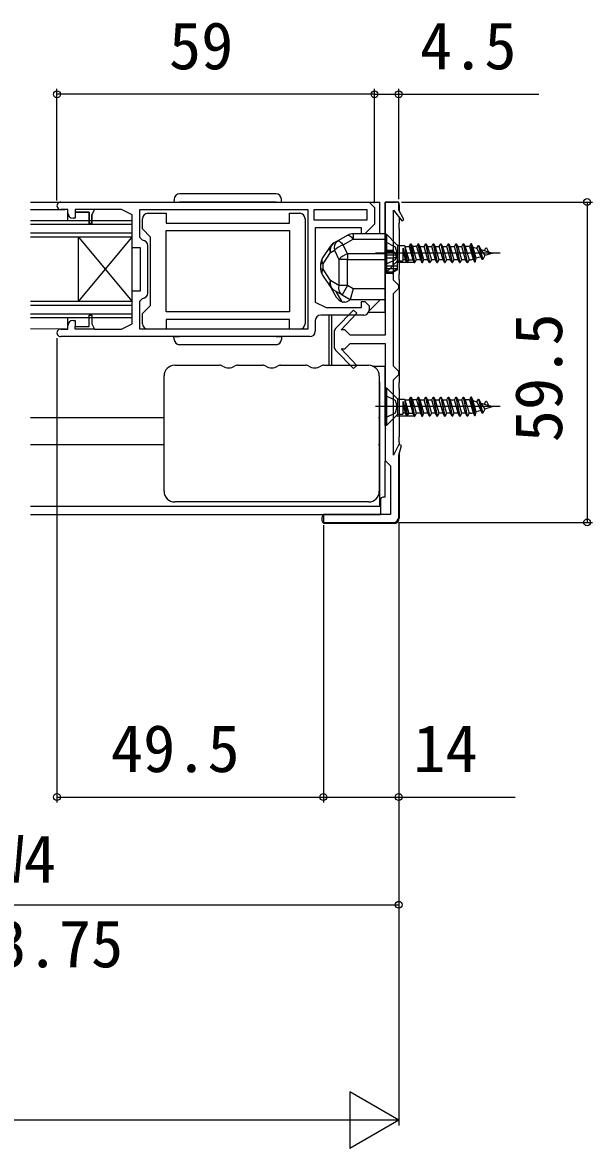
# Model space of a CAD drawing. Units: millimetres, scale not verified. Extents: x -525 to 525, y -782 to 777.
# Drawn here: x 135.1 to 241, y -292.1 to -83 of the extents above; entities that cross this region are included whole.
import ezdxf
from ezdxf.enums import TextEntityAlignment as Align

# ---------------------------------------------------------------- set-up
doc = ezdxf.new("R2010")
doc.units = ezdxf.units.MM
doc.header["$LTSCALE"] = 4
for name, color, linetype in [('0-2_YKK_11', 7, 'Continuous'), ('0-3_YKK_12', 2, 'Continuous'), ('0-4_YKK_13', 4, 'Continuous'), ('0-6_YKK_D', 6, 'Continuous')]:
    doc.layers.add(name, color=color, linetype=linetype)
doc.styles.add('ＭＳ ゴシック', font='')
doc.styles.get('ＭＳ ゴシック').set_extended_font_data('MS Gothic')

msp = doc.modelspace()

# ---------------------------------------------------------------- linework, layer by layer
at = {"layer": '0-2_YKK_11'}
for p, q in [((187.6, -119.43), (187.6, -138.93)), ((158.4, -133.23), (158.4, -124.43)), ((198.5, -137.33), (190.5, -137.33)), ((189.5, -138.33), (189.5, -140.33)), ((188.5, -141.33), (142.2, -141.33)), ((193, -140.489), (193, -143.171))]:
    msp.add_line(p, q, dxfattribs=at)
for points in [[(142.2, -116.33), (199.5, -116.33), (200.5, -117.33), (200.5, -120.43), (198.7, -122.23), (198.1, -122.23), (198.1, -121.13), (189.5, -121.13), (189.5, -134.93), (191.5, -135.93), (198.1, -135.93), (198.1, -134.83), (198.7, -134.83), (199.5, -135.63), (199.5, -136.33)], [(202.5, -116.33), (202.5, -141.08), (196, -141.08), (195.5, -140.58), (195, -140.08), (194.282, -140.08), (197.196, -136.948), (196.618, -136.395), (193.286, -139.788)], [(205, -174.83), (205, -163.33), (205.498, -161.52), (205.04, -161.34), (204, -163.33), (204, -149.33), (204.5, -148.83), (205, -148.33), (205, -147.83), (204.5, -147.33), (204, -146.83), (204, -133.33), (204.5, -132.83), (205, -132.33), (205, -131.83), (204.5, -131.33), (204, -130.83), (204, -117.83), (205.563, -119.847), (205.977, -119.574), (205, -117.83), (205, -116.33), (202.5, -116.33)], [(143.5, -118.33), (143.5, -117.73), (142.2, -117.73)], [(144.5, -138.33), (144.9, -138.33), (144.9, -139.43), (147.5, -139.43), (147.5, -137.33), (148, -137.33), (148, -138.93), (148.5, -139.93), (153.5, -139.93), (155.5, -138.93), (155.5, -132.83), (157, -132.83), (157, -124.83), (155.5, -124.83), (155.5, -118.73), (153.5, -117.73), (148.5, -117.73), (148, -118.73), (148, -120.33), (147.5, -120.33), (147.5, -118.23), (144.9, -118.23), (144.9, -119.33), (144.5, -119.33)], [(156.9, -117.73), (188.1, -117.73), (188.1, -139.93), (156.9, -139.93), (156.9, -134.73), (157.4, -134.23)], [(157.4, -123.43), (156.9, -122.93), (156.9, -117.73)], [(158.4, -118.43), (161.8, -118.43), (161.8, -120.23)], [(161.8, -120.23), (184.7, -120.23), (184.7, -118.43), (186.6, -118.43)], [(157.4, -138.93), (157.4, -137.03), (158.9, -135.53), (158.9, -122.83), (157.4, -121.33), (157.4, -119.43)], [(142.2, -139.93), (143.5, -139.93), (143.5, -139.33)], [(186.6, -139.93), (184.7, -139.93), (184.7, -138.13), (161.8, -138.13), (161.8, -139.93), (158.4, -139.93)], [(193.286, -143.871), (196.618, -147.264), (197.196, -146.711), (194.282, -143.58), (195, -143.58), (195.5, -143.08), (196, -142.58), (202.5, -142.58), (202.5, -164.33), (203, -164.83), (203.5, -165.33), (203.5, -174.33), (191, -174.33), (191, -175.83), (204, -175.83)]]:
    msp.add_lwpolyline(points, dxfattribs=at)
for points in [[(148.5, -117.73), (144.9, -117.73), (144.9, -118.23), (147.5, -118.23), (147.5, -120.33), (148, -120.33), (148, -118.73)], [(189.3, -117.73), (199.1, -117.73), (199.1, -119.73), (189.3, -119.73)], [(161.8, -121.63), (184.7, -121.63), (184.7, -136.73), (161.8, -136.73)], [(148.5, -139.93), (144.9, -139.93), (144.9, -139.43), (147.5, -139.43), (147.5, -137.33), (148, -137.33), (148, -138.93)]]:
    msp.add_lwpolyline(points, close=True, dxfattribs=at)
for centre, radius, start, end in [((142.2, -117.03), 0.7, 89.99999, 270.00001), ((144.5, -118.33), 1, 180.00001, 269.99999), ((158.4, -119.43), 1, 90.00001, 179.99999), ((186.6, -119.43), 1, 0.00001, 89.99999), ((157.4, -124.43), 1, 0.00001, 89.99999), ((157.4, -133.23), 1, 270.00001, 359.99999), ((190.5, -138.33), 1, 90.00001, 179.99999), ((198.5, -136.33), 1, 270.00001, 359.99999), ((142.2, -140.63), 0.7, 89.99999, 270.00001), ((144.5, -139.33), 1, 90.00001, 179.99999), ((158.4, -138.93), 1, 180.00001, 269.99999), ((186.6, -138.93), 1, 270.00001, 359.99999), ((194, -140.489), 1, 135.51576, 180.00003), ((188.5, -140.33), 1, 270.00001, 359.99999), ((194, -143.171), 1, 179.99997, 224.48424), ((204, -174.83), 1, 270.00001, 359.99999)]:
    msp.add_arc(centre, radius, start, end, dxfattribs=at)
at = {"layer": '0-3_YKK_12'}
for p, q in [((136.607, -116.33), (201.499, -116.33)), ((201.499, -122.23), (201.499, -116.33)), ((136.607, -117.73), (143.001, -117.73)), ((143.5, -119.73), (143.5, -118.235)), ((155.5, -119.83), (136.607, -119.83)), ((155.5, -120.53), (136.607, -120.53)), ((155.5, -137.83), (155.5, -119.83)), ((155.5, -122.13), (136.607, -122.13)), ((155.5, -122.83), (136.607, -122.83)), ((145.5, -134.83), (145.5, -122.83)), ((145.5, -134.83), (155.5, -122.83)), ((145.5, -122.83), (155.5, -134.83)), ((155.5, -134.83), (136.607, -134.83)), ((155.5, -135.53), (136.607, -135.53)), ((199.499, -136.53), (201.499, -134.53)), ((201.499, -134.53), (201.499, -134.43)), ((155.5, -137.13), (136.607, -137.13)), ((155.5, -137.83), (136.607, -137.83)), ((143.5, -139.322), (143.5, -137.73)), ((191.999, -137.33), (191.999, -146.63)), ((199.499, -136.53), (199.479, -136.53)), ((136.607, -139.828), (143.267, -139.852)), ((141.607, -139.846), (143.267, -139.852)), ((201.396, -149.726), (201.499, -149.83)), ((201.499, -172.83), (201.499, -149.83)), ((136.607, -156.33), (161.259, -156.33)), ((201.259, -156.33), (201.499, -156.33)), ((136.607, -161.33), (161.259, -161.33)), ((201.259, -161.33), (201.499, -161.33)), ((136.607, -172.83), (201.499, -172.83)), ((136.607, -174.33), (191.5, -174.33))]:
    msp.add_line(p, q, dxfattribs=at)
at = {"layer": '0-4_YKK_13'}
for p, q in [((182.222, -114.83), (164.277, -114.83)), ((182.251, -116.33), (164.248, -116.33)), ((182.251, -116.33), (183.25, -116.33)), ((183.25, -116.33), (183.221, -115.777)), ((202.5, -136.83), (202.5, -116.33)), ((202.5, -116.33), (204.6, -116.33)), ((205.1, -116.83), (205.1, -118.008)), ((205.1, -119.249), (205.1, -120.23)), ((205.1, -121.23), (205.1, -120.23)), ((205.1, -121.23), (205.1, -129.73)), ((194.66, -124.275), (196.531, -123.207)), ((202.499, -122.23), (196.531, -122.23)), ((196.531, -122.23), (196.531, -123.207)), ((196.531, -123.207), (202.499, -123.207)), ((202.499, -123.207), (202.499, -122.23)), ((204.615, -124.195), (202.75, -122.33)), ((192.238, -124.622), (190.835, -126.726)), ((192.34, -125.732), (193.098, -125.298)), ((193.098, -125.298), (193.899, -126.98)), ((202.499, -125.28), (203.783, -125.28)), ((203.783, -125.28), (203.783, -125.493)), ((203.933, -125.43), (204.799, -125.93)), ((203.933, -125.43), (203.933, -125.576)), ((204.85, -127.23), (204.85, -124.43)), ((206.082, -124.43), (206.619, -127.543)), ((206.165, -124.59), (206.865, -127.07)), ((206.934, -124.59), (207.634, -127.07)), ((218.134, -124.59), (218.834, -126.95)), ((219.1, -127.46), (218.4, -124.08)), ((218.5, -124.08), (219.2, -127.46)), ((219.534, -124.923), (220.234, -126.522)), ((219.8, -124.413), (220.5, -127.032)), ((219.9, -124.413), (220.6, -127.032)), ((220.285, -125.152), (220.985, -126.293)), ((190.938, -127.835), (192.34, -125.732)), ((195.461, -125.957), (195.461, -126.98)), ((195.461, -126.98), (202.499, -126.98)), ((223.846, -125.83), (200.712, -125.83)), ((203.783, -125.493), (202.499, -125.493)), ((202.499, -125.576), (203.933, -125.576)), ((204.799, -126.18), (202.499, -126.18)), ((202.499, -126.68), (203.933, -126.68)), ((202.499, -126.98), (202.499, -132.43)), ((202.75, -129.33), (204.615, -127.464)), ((203.933, -125.576), (204.799, -126.131)), ((203.933, -126.68), (203.933, -128.18)), ((204.799, -126.131), (204.799, -125.93)), ((204.799, -126.18), (204.799, -126.131)), ((204.799, -126.68), (204.799, -126.18)), ((205.85, -125.707), (206.234, -127.07)), ((209.034, -127.07), (208.265, -127.07)), ((210.434, -127.07), (209.665, -127.07)), ((211.834, -127.07), (211.065, -127.07)), ((213.234, -127.07), (212.465, -127.07)), ((214.634, -127.07), (213.865, -127.07)), ((216.034, -127.07), (215.265, -127.07)), ((217.434, -127.07), (216.665, -127.07)), ((218.324, -127.07), (218.065, -127.07)), ((190.499, -127.835), (190.499, -128.824)), ((190.938, -127.835), (190.499, -127.835)), ((190.938, -128.824), (190.499, -128.824)), ((190.938, -128.824), (190.938, -127.835)), ((192.34, -130.927), (190.938, -128.824)), ((202.499, -128.18), (203.933, -128.18)), ((202.499, -128.68), (204.799, -128.68)), ((202.499, -129.284), (203.933, -129.284)), ((203.783, -129.366), (202.499, -129.366)), ((203.783, -129.58), (202.499, -129.58)), ((203.783, -129.366), (203.783, -129.58)), ((203.933, -128.18), (204.799, -128.18)), ((204.799, -128.729), (203.933, -129.284)), ((204.799, -128.93), (203.933, -129.43)), ((203.933, -129.284), (203.933, -129.43)), ((207.794, -127.58), (204.665, -127.58)), ((204.799, -128.68), (204.799, -128.18)), ((204.799, -128.729), (204.799, -128.68)), ((204.799, -128.93), (204.799, -128.729)), ((207.9, -127.58), (208, -127.58)), ((209.3, -127.58), (209.4, -127.58)), ((210.7, -127.58), (210.8, -127.58)), ((212.1, -127.58), (212.2, -127.58)), ((213.5, -127.58), (213.6, -127.58)), ((214.9, -127.58), (215, -127.58)), ((216.3, -127.58), (216.4, -127.58)), ((217.7, -127.58), (217.8, -127.58)), ((190.835, -129.933), (192.238, -132.037)), ((193.899, -131.818), (192.34, -130.927)), ((205.1, -130.73), (205.1, -129.73)), ((205.1, -130.73), (205.1, -149.93)), ((192.384, -132.23), (193.392, -133.975)), ((192.909, -132.664), (194.468, -133.555)), ((194.486, -134.871), (193.361, -132.922)), ((195.461, -131.818), (193.899, -131.818)), ((195.461, -131.818), (194.468, -133.555)), ((194.468, -133.555), (195.999, -134.43)), ((196.531, -132.43), (195.461, -131.818)), ((202.499, -132.43), (196.531, -132.43)), ((194.998, -134.93), (194.698, -134.93)), ((192.5, -137.33), (192.5, -140.037)), ((202.5, -136.83), (199.366, -136.83)), ((192.5, -140.037), (192.5, -143.622)), ((182.252, -141.33), (183.25, -141.33)), ((183.25, -141.33), (183.215, -141.891)), ((182.217, -142.83), (164.282, -142.83)), ((192.5, -143.622), (192.5, -146.63)), ((163.396, -146.63), (171.725, -146.63)), ((175.067, -146.63), (179.725, -146.63)), ((183.067, -146.63), (187.725, -146.63)), ((191.067, -146.63), (199.396, -146.63)), ((200.131, -146.83), (202.5, -146.83)), ((202.5, -152.228), (202.5, -146.83)), ((161.396, -152.607), (161.396, -148.63)), ((201.396, -148.63), (201.396, -152.607)), ((205.1, -150.93), (205.1, -149.93)), ((161.396, -166.052), (161.396, -152.607)), ((201.396, -152.607), (201.396, -166.052)), ((204.615, -152.695), (202.75, -150.83)), ((205.1, -150.93), (205.1, -159.93)), ((219.1, -155.96), (218.4, -152.58)), ((218.5, -152.58), (219.2, -155.96)), ((223.846, -154.33), (200.712, -154.33)), ((204.85, -155.73), (204.85, -152.93)), ((205.85, -154.207), (206.234, -155.57)), ((206.082, -152.93), (206.619, -156.043)), ((206.165, -153.09), (206.865, -155.57)), ((206.934, -153.09), (207.634, -155.57)), ((218.134, -153.09), (218.834, -155.45)), ((219.534, -153.423), (220.234, -155.022)), ((219.8, -152.913), (220.5, -155.532)), ((219.9, -152.913), (220.6, -155.532)), ((220.285, -153.652), (220.985, -154.793)), ((202.75, -157.83), (204.615, -155.964)), ((207.794, -156.08), (204.665, -156.08)), ((207.9, -156.08), (208, -156.08)), ((209.034, -155.57), (208.265, -155.57)), ((209.3, -156.08), (209.4, -156.08)), ((210.434, -155.57), (209.665, -155.57)), ((210.7, -156.08), (210.8, -156.08)), ((211.834, -155.57), (211.065, -155.57)), ((212.1, -156.08), (212.2, -156.08)), ((213.234, -155.57), (212.465, -155.57)), ((213.5, -156.08), (213.6, -156.08)), ((214.634, -155.57), (213.865, -155.57)), ((214.9, -156.08), (215, -156.08)), ((216.034, -155.57), (215.265, -155.57)), ((216.3, -156.08), (216.4, -156.08)), ((217.434, -155.57), (216.665, -155.57)), ((217.7, -156.08), (217.8, -156.08)), ((218.324, -155.57), (218.065, -155.57)), ((205.1, -160.93), (205.1, -159.93)), ((205.1, -160.93), (205.1, -161.28)), ((205.1, -162.966), (205.1, -175.031)), ((202.5, -171.13), (202.5, -164.428)), ((161.396, -170.03), (161.396, -166.052)), ((201.396, -166.052), (201.396, -170.03)), ((202.5, -171.13), (202.1, -171.13)), ((199.396, -172.03), (163.396, -172.03)), ((201.6, -171.63), (201.6, -174.13)), ((190.8, -175.531), (190.8, -174.83)), ((191.3, -174.33), (201.6, -174.33)), ((201.6, -174.13), (201.6, -174.33)), ((204.101, -176.03), (191.299, -176.03))]:
    msp.add_line(p, q, dxfattribs=at)
for points in [[(163.279, -115.777), (163.25, -116.33), (164.248, -116.33)], [(195.538, -122.493), (193.668, -123.562), (192.909, -123.995)], [(195.538, -122.493), (195.616, -122.471), (195.711, -122.483), (195.822, -122.528), (195.947, -122.606), (196.083, -122.715), (196.227, -122.854), (196.377, -123.018), (196.531, -123.207)], [(202.499, -126.98), (202.499, -125.957), (202.499, -123.207)], [(193.668, -123.562), (193.745, -123.54), (193.841, -123.551), (193.952, -123.597), (194.076, -123.675), (194.212, -123.784), (194.356, -123.922), (194.507, -124.087), (194.66, -124.275)], [(202.499, -125.957), (195.461, -125.957), (194.66, -124.275)], [(202.5, -127.93), (204.415, -126.975), (204.701, -125.83), (204.415, -124.685), (202.5, -123.73)], [(203.783, -125.493), (203.811, -125.492), (203.836, -125.489), (203.867, -125.481), (203.902, -125.467), (203.931, -125.439), (203.933, -125.43)], [(205.181, -124.43), (206.082, -124.43), (206.165, -124.59), (206.934, -124.59), (207.2, -124.08), (207.3, -124.08), (207.565, -124.59), (208.265, -127.07), (208, -127.58), (207.3, -124.08)], [(205.181, -127.23), (205.757, -127.23), (205.85, -127.07), (205.85, -124.89), (206.445, -127.475), (206.234, -127.07), (205.85, -127.07)], [(206.445, -127.475), (206.619, -127.543), (206.865, -127.07), (207.634, -127.07), (207.9, -127.58), (207.2, -124.08)], [(208.6, -124.08), (208.334, -124.59), (207.565, -124.59)], [(208.334, -124.59), (209.034, -127.07), (209.3, -127.58), (208.6, -124.08), (208.7, -124.08), (209.4, -127.58), (209.665, -127.07), (208.965, -124.59), (208.7, -124.08)], [(208.965, -124.59), (209.734, -124.59), (210, -124.08), (210.1, -124.08), (210.365, -124.59), (211.065, -127.07), (210.8, -127.58), (210.1, -124.08)], [(210, -124.08), (210.7, -127.58), (210.434, -127.07), (209.734, -124.59)], [(210.365, -124.59), (211.134, -124.59), (211.4, -124.08), (211.5, -124.08), (211.765, -124.59), (212.465, -127.07), (212.2, -127.58), (211.5, -124.08)], [(211.4, -124.08), (212.1, -127.58), (211.834, -127.07), (211.134, -124.59)], [(211.765, -124.59), (212.534, -124.59), (212.8, -124.08), (212.9, -124.08), (213.165, -124.59), (213.865, -127.07), (213.6, -127.58), (212.9, -124.08)], [(212.8, -124.08), (213.5, -127.58), (213.234, -127.07), (212.534, -124.59)], [(213.165, -124.59), (213.934, -124.59), (214.2, -124.08), (214.3, -124.08), (214.565, -124.59), (215.265, -127.07), (215, -127.58), (214.3, -124.08)], [(214.2, -124.08), (214.9, -127.58), (214.634, -127.07), (213.934, -124.59)], [(214.565, -124.59), (215.334, -124.59), (215.6, -124.08), (215.7, -124.08), (215.965, -124.59), (216.665, -127.07), (216.4, -127.58), (215.7, -124.08)], [(215.6, -124.08), (216.3, -127.58), (216.034, -127.07), (215.334, -124.59)], [(215.965, -124.59), (216.734, -124.59), (217, -124.08), (217.1, -124.08), (217.365, -124.59), (218.065, -127.07), (217.8, -127.58), (217.1, -124.08)], [(217, -124.08), (217.7, -127.58), (217.434, -127.07), (216.734, -124.59)], [(218.796, -124.697), (219.534, -124.923), (219.8, -124.413), (219.9, -124.413), (220.285, -125.152), (222.5, -125.83), (220.985, -126.293), (220.6, -127.032), (220.5, -127.032), (220.234, -126.522), (219.384, -126.782), (218.765, -124.59), (218.5, -124.08), (218.4, -124.08), (218.134, -124.59), (217.365, -124.59)], [(220.934, -125.351), (221.2, -124.841), (221.3, -124.841), (221.685, -125.58)], [(195.461, -131.818), (195.461, -126.98), (193.899, -126.98), (193.899, -131.818)], [(204.799, -128.18), (204.799, -126.68), (203.933, -126.68)], [(218.558, -127.035), (218.834, -126.95), (219.1, -127.46), (219.2, -127.46), (219.384, -126.782)], [(203.933, -129.43), (203.922, -129.407), (203.906, -129.395), (203.863, -129.377), (203.837, -129.371), (203.805, -129.367), (203.783, -129.366)], [(196.531, -132.43), (195.999, -134.43), (202.499, -134.43), (202.499, -132.43)], [(163.284, -141.891), (163.25, -141.33), (164.248, -141.33)], [(202.5, -156.43), (204.415, -155.475), (204.701, -154.33), (204.415, -153.185), (202.5, -152.23)], [(205.181, -152.93), (206.082, -152.93), (206.165, -153.09), (206.934, -153.09), (207.2, -152.58), (207.3, -152.58), (207.565, -153.09), (208.265, -155.57), (208, -156.08), (207.3, -152.58)], [(206.445, -155.975), (206.619, -156.043), (206.865, -155.57), (207.634, -155.57), (207.9, -156.08), (207.2, -152.58)], [(208.6, -152.58), (208.334, -153.09), (207.565, -153.09)], [(208.334, -153.09), (209.034, -155.57), (209.3, -156.08), (208.6, -152.58), (208.7, -152.58), (209.4, -156.08), (209.665, -155.57), (208.965, -153.09), (208.7, -152.58)], [(208.965, -153.09), (209.734, -153.09), (210, -152.58), (210.1, -152.58), (210.365, -153.09), (211.065, -155.57), (210.8, -156.08), (210.1, -152.58)], [(210, -152.58), (210.7, -156.08), (210.434, -155.57), (209.734, -153.09)], [(210.365, -153.09), (211.134, -153.09), (211.4, -152.58), (211.5, -152.58), (211.765, -153.09), (212.465, -155.57), (212.2, -156.08), (211.5, -152.58)], [(211.4, -152.58), (212.1, -156.08), (211.834, -155.57), (211.134, -153.09)], [(211.765, -153.09), (212.534, -153.09), (212.8, -152.58), (212.9, -152.58), (213.165, -153.09), (213.865, -155.57), (213.6, -156.08), (212.9, -152.58)], [(212.8, -152.58), (213.5, -156.08), (213.234, -155.57), (212.534, -153.09)], [(213.165, -153.09), (213.934, -153.09), (214.2, -152.58), (214.3, -152.58), (214.565, -153.09), (215.265, -155.57), (215, -156.08), (214.3, -152.58)], [(214.2, -152.58), (214.9, -156.08), (214.634, -155.57), (213.934, -153.09)], [(214.565, -153.09), (215.334, -153.09), (215.6, -152.58), (215.7, -152.58), (215.965, -153.09), (216.665, -155.57), (216.4, -156.08), (215.7, -152.58)], [(215.6, -152.58), (216.3, -156.08), (216.034, -155.57), (215.334, -153.09)], [(215.965, -153.09), (216.734, -153.09), (217, -152.58), (217.1, -152.58), (217.365, -153.09), (218.065, -155.57), (217.8, -156.08), (217.1, -152.58)], [(217, -152.58), (217.7, -156.08), (217.434, -155.57), (216.734, -153.09)], [(218.796, -153.197), (219.534, -153.423), (219.8, -152.913), (219.9, -152.913), (220.285, -153.652), (222.5, -154.33), (220.985, -154.793), (220.6, -155.532), (220.5, -155.532), (220.234, -155.022), (219.384, -155.282), (218.765, -153.09), (218.5, -152.58), (218.4, -152.58), (218.134, -153.09), (217.365, -153.09)], [(205.181, -155.73), (205.757, -155.73), (205.85, -155.57), (205.85, -153.39), (206.445, -155.975), (206.234, -155.57), (205.85, -155.57)], [(220.934, -153.851), (221.2, -153.341), (221.3, -153.341), (221.685, -154.08)], [(218.558, -155.535), (218.834, -155.45), (219.1, -155.96), (219.2, -155.96), (219.384, -155.282)]]:
    msp.add_lwpolyline(points, dxfattribs=at)
for points in [[(202.75, -129.33), (202.5, -129.33), (202.5, -122.33), (202.75, -122.33)], [(202.75, -157.83), (202.5, -157.83), (202.5, -150.83), (202.75, -150.83)]]:
    msp.add_lwpolyline(points, close=True, dxfattribs=at)
for centre, radius, start, end in [((164.277, -115.83), 1, 90, 177), ((182.222, -115.83), 1, 3, 90), ((204.6, -116.83), 0.5, 0, 90), ((196.531, -124.23), 2, 90, 119.74488), ((193.186, -125.094), 1.059, 153.53555, 217.00781), ((193.902, -125.732), 2, 119.74488, 146.30993), ((193.809, -125.252), 1.546, 125.60247, 198.08496), ((194.568, -124.819), 1.546, 125.60247, 198.08496), ((195.806, -127.729), 3.638, 108.35855, 138.09256), ((203.783, -125.43), 0.15, 0, 90), ((205.181, -123.63), 0.8, 224.99999, 269.99998), ((192.499, -127.835), 2, 146.30993, 180), ((191.783, -127.198), 1.059, 153.53555, 217.00781), ((196.607, -129.41), 3.638, 108.35855, 138.09256), ((205.181, -128.03), 0.8, 90, 134.99999), ((218.324, -126.27), 0.8, 269.99998, 286.99998), ((192.499, -128.824), 2, 180, 213.69007), ((191.783, -129.462), 1.059, 142.99219, 206.46445), ((203.783, -129.43), 0.15, 270, 0), ((193.186, -131.565), 1.059, 142.99219, 206.46445), ((193.809, -131.407), 1.546, 161.91504, 234.39753), ((193.902, -130.927), 2, 213.69007, 240.25512), ((195.368, -132.298), 1.546, 161.91504, 234.39753), ((195.124, -132.975), 2, 210, 251.40962), ((195.124, -132.975), 2, 251.40962, 257.71285), ((194.638, -132.962), 2, 280.36249, 312.83389), ((164.282, -141.83), 1, 183.5, 270), ((182.217, -141.83), 1, 270, 356.5), ((163.396, -148.63), 2, 90, 180), ((171.738, -147.63), 1, 56.44269, 90), ((173.396, -145.13), 2, 236.44269, 303.55731), ((175.054, -147.63), 1, 90, 123.55731), ((179.738, -147.63), 1, 56.44269, 90), ((181.396, -145.13), 2, 236.44269, 303.55731), ((183.054, -147.63), 1, 90, 123.55731), ((187.738, -147.63), 1, 56.44269, 90), ((189.396, -145.13), 2, 236.44269, 303.55731), ((191.054, -147.63), 1, 90, 123.55731), ((199.396, -148.63), 2, 0, 90), ((205.181, -152.13), 0.8, 224.99999, 269.99998), ((205.181, -156.53), 0.8, 90, 134.99999), ((218.324, -154.77), 0.8, 269.99998, 286.99998), ((163.396, -170.03), 2, 180, 270), ((199.396, -170.03), 2, 270, 0), ((202.1, -171.63), 0.5, 90, 180)]:
    msp.add_arc(centre, radius, start, end, dxfattribs=at)
for centre, major_axis, ratio, start_param, end_param in [((191.3, -174.83), (-0.501, 0), 0.998135, 4.712389, 6.2831853), ((191.3, -175.529), (0.355, 0.355), 0.99628, 2.358058, 3.9251274), ((204.098, -175.028), (0.71, -0.71), 0.99628, 5.4996506, 7.06672)]:
    msp.add_ellipse(centre, major_axis=major_axis, ratio=ratio, start_param=start_param, end_param=end_param, dxfattribs=at)
at = {"layer": '0-6_YKK_D'}
for p, q in [((141.5, -116.024), (141.5, -95.33)), ((200.5, -116.537), (200.5, -95.33)), ((200.5, -116.537), (200.5, -95.33)), ((205, -115.83), (205, -95.33)), ((200.5, -96.33), (141.5, -96.33)), ((205.5, -116.33), (241, -116.33)), ((240, -116.33), (240, -175.83)), ((141.5, -141.63), (141.5, -227.829)), ((191, -176.35), (191, -227.829)), ((191, -176.351), (191, -227.829)), ((205, -175.83), (205, -227.829)), ((205, -175.83), (205, -287.829)), ((205, -175.83), (241, -175.83)), ((205, -175.83), (205, -247.829)), ((141.5, -226.829), (191, -226.829)), ((75, -246.829), (205, -246.829)), ((205, -286.829), (195.906, -281.579)), ((195.906, -281.579), (195.906, -292.079)), ((194.5, -286.829), (-304.5, -286.829)), ((205, -286.829), (186.813, -286.829)), ((205, -286.829), (195.906, -292.079))]:
    msp.add_line(p, q, dxfattribs=at)
for points in [[(200.5, -96.33), (205, -96.33), (231.05, -96.33)], [(191, -226.829), (205, -226.829), (226.618, -226.829)]]:
    msp.add_lwpolyline(points, dxfattribs=at)
for centre in [(141.5, -96.33), (200.5, -96.33), (200.5, -96.33), (205, -96.33), (240, -116.33), (240, -175.83), (141.5, -226.829), (191, -226.829), (191, -226.829), (205, -226.829), (205, -246.829)]:
    msp.add_circle(centre, 0.637, dxfattribs=at)

# ---------------------------------------------------------------- texts
at = {"layer": '0-6_YKK_D', "style": 'ＭＳ ゴシック'}
for s, p in [('59', (162.307, -94.33)), ('4.5', (208.936, -94.33)), ('49.5', (151.523, -224.829)), ('14', (207.709, -224.829)), ('W4', (129.363, -245.329)), ('W/4+3.75', (105.943, -261.079))]:
    msp.add_text(s, height=8.798, dxfattribs=at).set_placement(p, align=Align.BOTTOM_LEFT)
msp.add_text('59.5', height=8.798, rotation=90, dxfattribs=at).set_placement((238, -160.943), align=Align.BOTTOM_LEFT)

doc.saveas('drawing.dxf')
